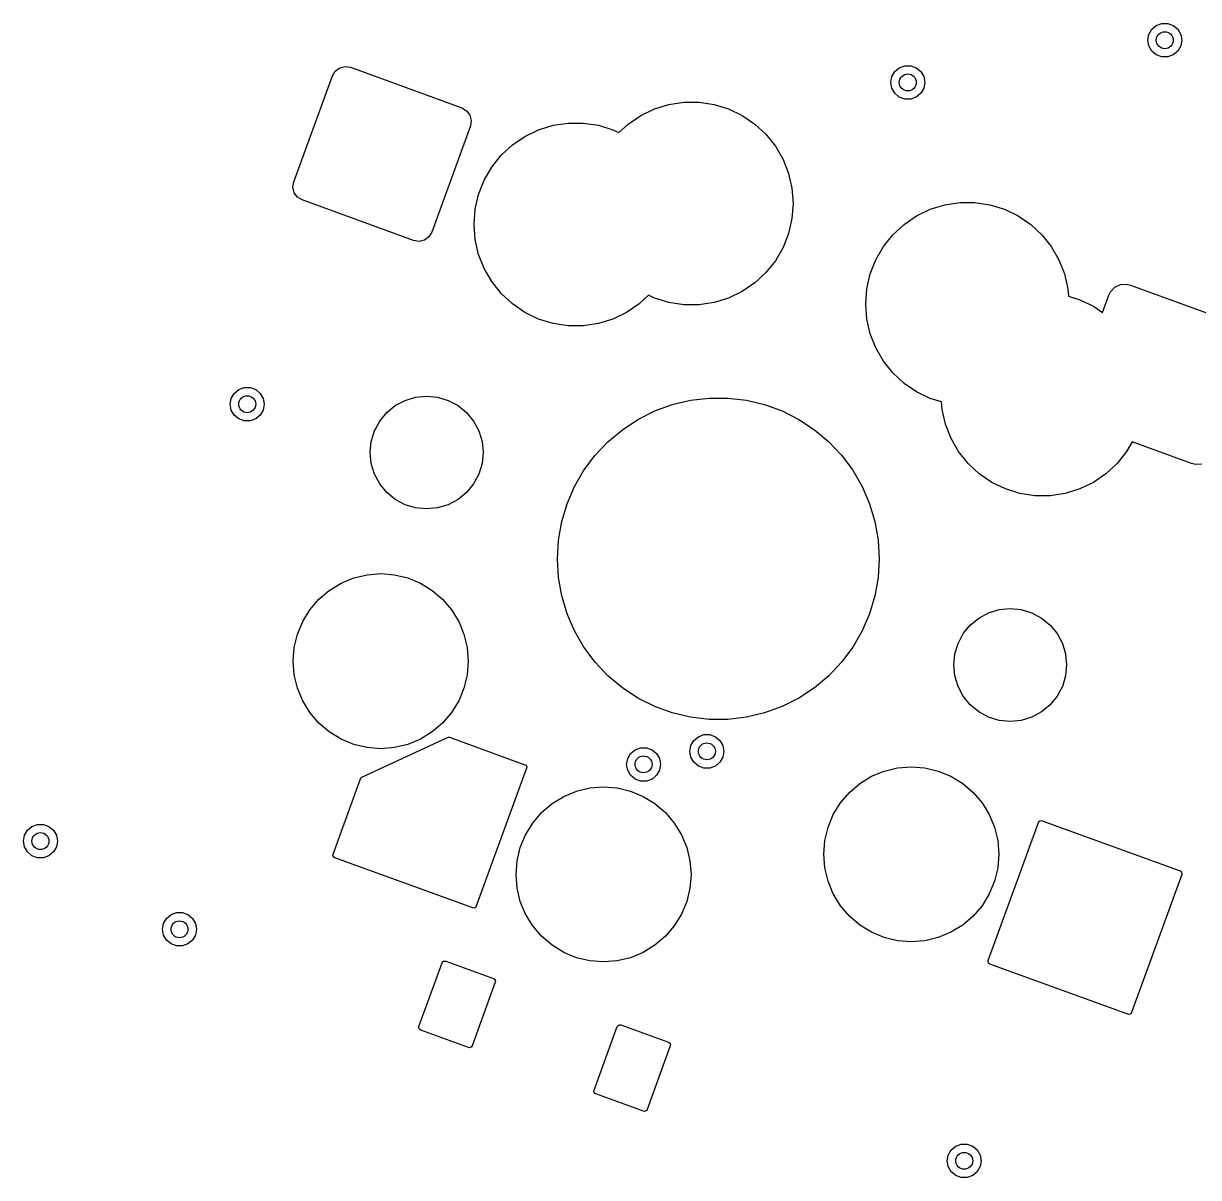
# Model space of a CAD drawing. Extents: x 2.53 to 8.57, y -5.78 to -1.88.
# Drawn here: x 6.861 to 7.68, y -5.317 to -4.513 of the extents above; entities that cross this region are included whole.
import ezdxf

# ---------------------------------------------------------------- set-up
doc = ezdxf.new("R2010")
doc.units = 0
doc.header["$MEASUREMENT"] = 0
doc.layers.add('BLACK', color=7, linetype='CONTINUOUS')

msp = doc.modelspace()

# ---------------------------------------------------------------- linework, layer by layer
at = {"layer": 'BLACK', "linetype": 'CONTINUOUS'}
for p, q in [((7.64791, -4.51676), (7.65105, -4.51413)), ((7.65105, -4.51413), (7.6549, -4.51272)), ((7.6549, -4.51272), (7.65901, -4.51272)), ((7.65901, -4.51272), (7.66286, -4.51413)), ((7.66286, -4.51413), (7.666, -4.51676)), ((7.64514, -4.52436), (7.64586, -4.52032)), ((7.64586, -4.52032), (7.64791, -4.51676)), ((7.666, -4.51676), (7.66805, -4.52032)), ((7.66805, -4.52032), (7.66877, -4.52436)), ((7.64586, -4.52839), (7.64514, -4.52436)), ((7.64791, -4.53195), (7.64586, -4.52839)), ((7.66805, -4.52839), (7.666, -4.53195)), ((7.66877, -4.52436), (7.66805, -4.52839)), ((7.65105, -4.53458), (7.64791, -4.53195)), ((7.6549, -4.53599), (7.65105, -4.53458)), ((7.65901, -4.53599), (7.6549, -4.53599)), ((7.66286, -4.53458), (7.65901, -4.53599)), ((7.666, -4.53195), (7.66286, -4.53458)), ((7.07651, -4.54916), (7.0785, -4.54588)), ((7.0785, -4.54588), (7.0816, -4.54361)), ((7.0816, -4.54361), (7.08533, -4.5427)), ((7.08533, -4.5427), (7.08913, -4.54328)), ((7.08913, -4.54328), (7.16682, -4.57156)), ((7.46662, -4.54974), (7.46867, -4.54619)), ((7.46867, -4.54619), (7.47181, -4.54355)), ((7.47181, -4.54355), (7.47567, -4.54215)), ((7.47567, -4.54215), (7.47977, -4.54215)), ((7.47977, -4.54215), (7.48362, -4.54355)), ((7.48362, -4.54355), (7.48676, -4.54619)), ((7.48676, -4.54619), (7.48882, -4.54974)), ((7.04958, -4.62315), (7.07651, -4.54916)), ((7.46591, -4.55378), (7.46662, -4.54974)), ((7.46662, -4.55782), (7.46591, -4.55378)), ((7.48882, -4.54974), (7.48953, -4.55378)), ((7.48953, -4.55378), (7.48882, -4.55782)), ((7.46867, -4.56137), (7.46662, -4.55782)), ((7.47181, -4.56401), (7.46867, -4.56137)), ((7.47567, -4.56541), (7.47181, -4.56401)), ((7.48362, -4.56401), (7.47977, -4.56541)), ((7.48676, -4.56137), (7.48362, -4.56401)), ((7.48882, -4.55782), (7.48676, -4.56137)), ((7.16682, -4.57156), (7.1701, -4.57355)), ((7.29147, -4.57683), (7.30102, -4.57224)), ((7.30102, -4.57224), (7.31114, -4.56911)), ((7.31114, -4.56911), (7.32161, -4.56754)), ((7.32161, -4.56754), (7.3322, -4.56754)), ((7.3322, -4.56754), (7.34268, -4.56911)), ((7.34268, -4.56911), (7.3528, -4.57224)), ((7.3528, -4.57224), (7.36234, -4.57683)), ((7.47977, -4.56541), (7.47567, -4.56541)), ((7.1701, -4.57355), (7.17237, -4.57665)), ((7.17237, -4.57665), (7.17328, -4.58038)), ((7.17328, -4.58038), (7.1727, -4.58417)), ((7.28272, -4.5828), (7.29147, -4.57683)), ((7.36234, -4.57683), (7.37109, -4.5828)), ((7.1727, -4.58417), (7.14577, -4.65816)), ((7.21074, -4.59144), (7.22028, -4.58684)), ((7.22028, -4.58684), (7.23041, -4.58372)), ((7.23041, -4.58372), (7.24088, -4.58214)), ((7.24088, -4.58214), (7.25147, -4.58214)), ((7.25147, -4.58214), (7.26194, -4.58372)), ((7.26194, -4.58372), (7.27207, -4.58684)), ((7.27207, -4.58684), (7.27621, -4.58884)), ((7.27621, -4.58884), (7.28272, -4.5828)), ((7.37109, -4.5828), (7.37885, -4.59)), ((7.20199, -4.59741), (7.21074, -4.59144)), ((7.37885, -4.59), (7.38546, -4.59828)), ((7.18762, -4.61289), (7.19423, -4.60461)), ((7.19423, -4.60461), (7.20199, -4.59741)), ((7.38546, -4.59828), (7.39075, -4.60746)), ((7.18233, -4.62206), (7.18762, -4.61289)), ((7.39075, -4.60746), (7.39462, -4.61732)), ((7.39462, -4.61732), (7.39698, -4.62764)), ((7.049, -4.62695), (7.04958, -4.62315)), ((7.04991, -4.63068), (7.049, -4.62695)), ((7.17846, -4.63192), (7.18233, -4.62206)), ((7.39698, -4.62764), (7.39777, -4.6382)), ((7.05218, -4.63378), (7.04991, -4.63068)), ((7.05546, -4.63577), (7.05218, -4.63378)), ((7.13315, -4.66405), (7.05546, -4.63577)), ((7.1761, -4.64225), (7.17846, -4.63192)), ((7.50351, -4.63913), (7.51399, -4.63756)), ((7.51399, -4.63756), (7.52458, -4.63756)), ((7.52458, -4.63756), (7.53505, -4.63913)), ((7.17531, -4.65281), (7.1761, -4.64225)), ((7.39777, -4.6382), (7.39698, -4.64877)), ((7.48385, -4.64685), (7.49339, -4.64226)), ((7.49339, -4.64226), (7.50351, -4.63913)), ((7.53505, -4.63913), (7.54517, -4.64226)), ((7.54517, -4.64226), (7.55472, -4.64685)), ((7.1761, -4.66337), (7.17531, -4.65281)), ((7.39698, -4.64877), (7.39462, -4.65909)), ((7.46734, -4.66002), (7.4751, -4.65282)), ((7.4751, -4.65282), (7.48385, -4.64685)), ((7.55472, -4.64685), (7.56347, -4.65282)), ((7.56347, -4.65282), (7.57123, -4.66002)), ((7.14378, -4.66145), (7.14068, -4.66372)), ((7.14577, -4.65816), (7.14378, -4.66145)), ((7.39462, -4.65909), (7.39075, -4.66895)), ((7.46073, -4.6683), (7.46734, -4.66002)), ((7.57123, -4.66002), (7.57784, -4.6683)), ((7.13695, -4.66463), (7.13315, -4.66405)), ((7.14068, -4.66372), (7.13695, -4.66463)), ((7.17846, -4.6737), (7.1761, -4.66337)), ((7.39075, -4.66895), (7.38546, -4.67812)), ((7.45544, -4.67748), (7.46073, -4.6683)), ((7.57784, -4.6683), (7.58313, -4.67748)), ((7.18233, -4.68356), (7.17846, -4.6737)), ((7.38546, -4.67812), (7.37885, -4.6864)), ((7.45157, -4.68734), (7.45544, -4.67748)), ((7.58313, -4.67748), (7.587, -4.68734)), ((7.18762, -4.69273), (7.18233, -4.68356)), ((7.37885, -4.6864), (7.37109, -4.69361)), ((7.19423, -4.70101), (7.18762, -4.69273)), ((7.37109, -4.69361), (7.36234, -4.69958)), ((7.44921, -4.69766), (7.45157, -4.68734)), ((7.587, -4.68734), (7.58936, -4.69766)), ((7.62207, -4.69663), (7.626, -4.6948)), ((7.626, -4.6948), (7.63033, -4.69451)), ((7.63033, -4.69451), (7.63298, -4.69514)), ((7.63298, -4.69514), (7.71067, -4.72342)), ((7.20199, -4.70822), (7.19423, -4.70101)), ((7.29687, -4.70217), (7.29036, -4.70822)), ((7.30102, -4.70417), (7.29687, -4.70217)), ((7.36234, -4.69958), (7.3528, -4.70417)), ((7.44842, -4.70822), (7.44921, -4.69766)), ((7.58936, -4.69766), (7.58975, -4.70291)), ((7.58975, -4.70291), (7.59763, -4.70534)), ((7.61346, -4.71422), (7.61784, -4.7022)), ((7.61784, -4.7022), (7.61906, -4.69976)), ((7.61906, -4.69976), (7.62207, -4.69663)), ((7.21074, -4.71418), (7.20199, -4.70822)), ((7.29036, -4.70822), (7.28161, -4.71418)), ((7.31114, -4.70729), (7.30102, -4.70417)), ((7.32161, -4.70887), (7.31114, -4.70729)), ((7.3322, -4.70887), (7.32161, -4.70887)), ((7.34268, -4.70729), (7.3322, -4.70887)), ((7.3528, -4.70417), (7.34268, -4.70729)), ((7.44921, -4.71879), (7.44842, -4.70822)), ((7.59763, -4.70534), (7.60717, -4.70993)), ((7.60717, -4.70993), (7.61346, -4.71422)), ((7.22028, -4.71878), (7.21074, -4.71418)), ((7.23041, -4.7219), (7.22028, -4.71878)), ((7.27207, -4.71878), (7.26194, -4.7219)), ((7.28161, -4.71418), (7.27207, -4.71878)), ((7.45157, -4.72911), (7.44921, -4.71879)), ((7.24088, -4.72348), (7.23041, -4.7219)), ((7.25147, -4.72348), (7.24088, -4.72348)), ((7.26194, -4.7219), (7.25147, -4.72348)), ((7.45544, -4.73897), (7.45157, -4.72911)), ((7.46073, -4.74814), (7.45544, -4.73897)), ((7.46734, -4.75642), (7.46073, -4.74814)), ((7.4751, -4.76363), (7.46734, -4.75642)), ((7.00804, -4.7706), (7.01118, -4.76796)), ((7.01118, -4.76796), (7.01504, -4.76656)), ((7.01504, -4.76656), (7.01914, -4.76656)), ((7.01914, -4.76656), (7.02299, -4.76796)), ((7.02299, -4.76796), (7.02614, -4.7706)), ((7.48385, -4.7696), (7.4751, -4.76363)), ((7.00528, -4.77819), (7.00599, -4.77415)), ((7.00599, -4.77415), (7.00804, -4.7706)), ((7.02614, -4.7706), (7.02819, -4.77415)), ((7.02819, -4.77415), (7.0289, -4.77819)), ((7.12032, -4.77914), (7.12713, -4.77551)), ((7.12713, -4.77551), (7.13451, -4.77327)), ((7.13451, -4.77327), (7.14219, -4.77251)), ((7.14219, -4.77251), (7.14987, -4.77327)), ((7.14987, -4.77327), (7.15726, -4.77551)), ((7.15726, -4.77551), (7.16407, -4.77914)), ((7.31349, -4.77845), (7.32619, -4.77544)), ((7.32619, -4.77544), (7.33915, -4.77392)), ((7.33915, -4.77392), (7.35219, -4.77392)), ((7.35219, -4.77392), (7.36515, -4.77544)), ((7.36515, -4.77544), (7.37785, -4.77845)), ((7.49339, -4.77419), (7.48385, -4.7696)), ((7.50127, -4.77662), (7.49339, -4.77419)), ((7.50166, -4.78187), (7.50127, -4.77662)), ((7.00599, -4.78223), (7.00528, -4.77819)), ((7.00804, -4.78578), (7.00599, -4.78223)), ((7.02819, -4.78223), (7.02614, -4.78578)), ((7.0289, -4.77819), (7.02819, -4.78223)), ((7.10946, -4.79001), (7.11435, -4.78404)), ((7.11435, -4.78404), (7.12032, -4.77914)), ((7.16407, -4.77914), (7.17003, -4.78404)), ((7.17003, -4.78404), (7.17493, -4.79001)), ((7.28957, -4.78877), (7.30123, -4.78291)), ((7.30123, -4.78291), (7.31349, -4.77845)), ((7.37785, -4.77845), (7.39011, -4.78291)), ((7.39011, -4.78291), (7.40177, -4.78877)), ((7.50402, -4.79219), (7.50166, -4.78187)), ((7.01118, -4.78842), (7.00804, -4.78578)), ((7.01504, -4.78982), (7.01118, -4.78842)), ((7.01914, -4.78982), (7.01504, -4.78982)), ((7.02299, -4.78842), (7.01914, -4.78982)), ((7.02614, -4.78578), (7.02299, -4.78842)), ((7.10582, -4.79681), (7.10946, -4.79001)), ((7.17493, -4.79001), (7.17857, -4.79681)), ((7.27867, -4.79594), (7.28957, -4.78877)), ((7.40177, -4.78877), (7.41267, -4.79594)), ((7.50789, -4.80205), (7.50402, -4.79219)), ((7.10358, -4.8042), (7.10582, -4.79681)), ((7.17857, -4.79681), (7.18081, -4.8042)), ((7.26867, -4.80432), (7.27867, -4.79594)), ((7.41267, -4.79594), (7.42267, -4.80432)), ((7.10282, -4.81188), (7.10358, -4.8042)), ((7.18081, -4.8042), (7.18156, -4.81188)), ((7.25972, -4.81382), (7.26867, -4.80432)), ((7.42267, -4.80432), (7.43162, -4.81382)), ((7.51319, -4.81123), (7.50789, -4.80205)), ((7.63417, -4.8045), (7.63029, -4.81123)), ((7.67566, -4.8196), (7.63417, -4.8045)), ((7.10358, -4.81956), (7.10282, -4.81188)), ((7.18156, -4.81188), (7.18081, -4.81956)), ((7.25192, -4.82428), (7.25972, -4.81382)), ((7.43162, -4.81382), (7.43941, -4.82428)), ((7.51979, -4.81951), (7.51319, -4.81123)), ((7.63029, -4.81123), (7.62369, -4.81951)), ((7.10582, -4.82695), (7.10358, -4.81956)), ((7.18081, -4.81956), (7.17857, -4.82695)), ((7.2454, -4.83558), (7.25192, -4.82428)), ((7.43941, -4.82428), (7.44594, -4.83558)), ((7.52755, -4.82671), (7.51979, -4.81951)), ((7.62369, -4.81951), (7.61592, -4.82671)), ((7.67831, -4.82024), (7.67566, -4.8196)), ((7.68264, -4.81995), (7.67831, -4.82024)), ((7.10946, -4.83375), (7.10582, -4.82695)), ((7.11435, -4.83972), (7.10946, -4.83375)), ((7.17493, -4.83375), (7.17003, -4.83972)), ((7.17857, -4.82695), (7.17493, -4.83375)), ((7.5363, -4.83268), (7.52755, -4.82671)), ((7.54585, -4.83727), (7.5363, -4.83268)), ((7.60717, -4.83268), (7.59763, -4.83727)), ((7.61592, -4.82671), (7.60717, -4.83268)), ((7.12032, -4.84461), (7.11435, -4.83972)), ((7.17003, -4.83972), (7.16407, -4.84461)), ((7.24023, -4.84756), (7.2454, -4.83558)), ((7.44594, -4.83558), (7.45111, -4.84756)), ((7.55597, -4.8404), (7.54585, -4.83727)), ((7.56644, -4.84197), (7.55597, -4.8404)), ((7.57703, -4.84197), (7.56644, -4.84197)), ((7.58751, -4.8404), (7.57703, -4.84197)), ((7.59763, -4.83727), (7.58751, -4.8404)), ((7.12713, -4.84825), (7.12032, -4.84461)), ((7.13451, -4.85049), (7.12713, -4.84825)), ((7.14219, -4.85125), (7.13451, -4.85049)), ((7.14987, -4.85049), (7.14219, -4.85125)), ((7.15726, -4.84825), (7.14987, -4.85049)), ((7.16407, -4.84461), (7.15726, -4.84825)), ((7.23649, -4.86006), (7.24023, -4.84756)), ((7.45111, -4.84756), (7.45485, -4.86006)), ((7.23422, -4.87291), (7.23649, -4.86006)), ((7.45485, -4.86006), (7.45712, -4.87291)), ((7.23346, -4.88594), (7.23422, -4.87291)), ((7.45712, -4.87291), (7.45787, -4.88594)), ((7.23422, -4.89897), (7.23346, -4.88594)), ((7.45787, -4.88594), (7.45712, -4.89897)), ((7.08249, -4.90297), (7.09134, -4.89931)), ((7.09134, -4.89931), (7.10065, -4.89707)), ((7.10065, -4.89707), (7.1102, -4.89632)), ((7.1102, -4.89632), (7.11974, -4.89707)), ((7.11974, -4.89707), (7.12905, -4.89931)), ((7.12905, -4.89931), (7.1379, -4.90297)), ((7.23649, -4.91182), (7.23422, -4.89897)), ((7.45712, -4.89897), (7.45485, -4.91182)), ((7.06705, -4.9142), (7.07433, -4.90798)), ((7.07433, -4.90798), (7.08249, -4.90297)), ((7.1379, -4.90297), (7.14606, -4.90798)), ((7.14606, -4.90798), (7.15335, -4.9142)), ((7.06083, -4.92148), (7.06705, -4.9142)), ((7.15335, -4.9142), (7.15956, -4.92148)), ((7.24023, -4.92432), (7.23649, -4.91182)), ((7.45485, -4.91182), (7.45111, -4.92432)), ((7.05582, -4.92964), (7.06083, -4.92148)), ((7.15956, -4.92148), (7.16457, -4.92964)), ((7.2454, -4.9363), (7.24023, -4.92432)), ((7.45111, -4.92432), (7.44594, -4.9363)), ((7.52727, -4.92726), (7.53408, -4.92363)), ((7.53408, -4.92363), (7.54147, -4.92138)), ((7.54147, -4.92138), (7.54915, -4.92063)), ((7.54915, -4.92063), (7.55683, -4.92138)), ((7.55683, -4.92138), (7.56421, -4.92363)), ((7.56421, -4.92363), (7.57102, -4.92726)), ((7.05216, -4.93849), (7.05582, -4.92964)), ((7.16457, -4.92964), (7.16823, -4.93849)), ((7.51641, -4.93813), (7.52131, -4.93216)), ((7.52131, -4.93216), (7.52727, -4.92726)), ((7.57102, -4.92726), (7.57698, -4.93216)), ((7.57698, -4.93216), (7.58188, -4.93813)), ((7.04992, -4.9478), (7.05216, -4.93849)), ((7.16823, -4.93849), (7.17047, -4.9478)), ((7.25192, -4.9476), (7.2454, -4.9363)), ((7.44594, -4.9363), (7.43941, -4.9476)), ((7.51277, -4.94493), (7.51641, -4.93813)), ((7.58188, -4.93813), (7.58552, -4.94493)), ((7.04917, -4.95735), (7.04992, -4.9478)), ((7.17047, -4.9478), (7.17122, -4.95735)), ((7.25972, -4.95806), (7.25192, -4.9476)), ((7.43941, -4.9476), (7.43162, -4.95806)), ((7.51053, -4.95232), (7.51277, -4.94493)), ((7.58552, -4.94493), (7.58776, -4.95232)), ((7.04992, -4.96689), (7.04917, -4.95735)), ((7.17122, -4.95735), (7.17047, -4.96689)), ((7.50978, -4.96), (7.51053, -4.95232)), ((7.58776, -4.95232), (7.58852, -4.96)), ((7.26867, -4.96755), (7.25972, -4.95806)), ((7.43162, -4.95806), (7.42267, -4.96755)), ((7.51053, -4.96768), (7.50978, -4.96)), ((7.58852, -4.96), (7.58776, -4.96768)), ((7.05216, -4.9762), (7.04992, -4.96689)), ((7.17047, -4.96689), (7.16823, -4.9762)), ((7.27867, -4.97594), (7.26867, -4.96755)), ((7.42267, -4.96755), (7.41267, -4.97594)), ((7.51277, -4.97506), (7.51053, -4.96768)), ((7.58776, -4.96768), (7.58552, -4.97506)), ((7.05582, -4.98505), (7.05216, -4.9762)), ((7.16823, -4.9762), (7.16457, -4.98505)), ((7.28957, -4.98311), (7.27867, -4.97594)), ((7.41267, -4.97594), (7.40177, -4.98311)), ((7.51641, -4.98187), (7.51277, -4.97506)), ((7.52131, -4.98784), (7.51641, -4.98187)), ((7.58188, -4.98187), (7.57698, -4.98784)), ((7.58552, -4.97506), (7.58188, -4.98187)), ((7.06083, -4.99322), (7.05582, -4.98505)), ((7.16457, -4.98505), (7.15956, -4.99322)), ((7.30123, -4.98897), (7.28957, -4.98311)), ((7.31349, -4.99343), (7.30123, -4.98897)), ((7.39011, -4.98897), (7.37785, -4.99343)), ((7.40177, -4.98311), (7.39011, -4.98897)), ((7.52727, -4.99273), (7.52131, -4.98784)), ((7.57698, -4.98784), (7.57102, -4.99273)), ((7.06705, -5.0005), (7.06083, -4.99322)), ((7.15956, -4.99322), (7.15335, -5.0005)), ((7.32619, -4.99644), (7.31349, -4.99343)), ((7.33915, -4.99795), (7.32619, -4.99644)), ((7.35219, -4.99795), (7.33915, -4.99795)), ((7.36515, -4.99644), (7.35219, -4.99795)), ((7.37785, -4.99343), (7.36515, -4.99644)), ((7.53408, -4.99637), (7.52727, -4.99273)), ((7.54147, -4.99861), (7.53408, -4.99637)), ((7.56421, -4.99637), (7.55683, -4.99861)), ((7.57102, -4.99273), (7.56421, -4.99637)), ((7.07433, -5.00672), (7.06705, -5.0005)), ((7.15335, -5.0005), (7.14606, -5.00672)), ((7.54915, -4.99937), (7.54147, -4.99861)), ((7.55683, -4.99861), (7.54915, -4.99937)), ((7.08249, -5.01172), (7.07433, -5.00672)), ((7.09134, -5.01538), (7.08249, -5.01172)), ((7.09704, -5.03835), (7.15673, -5.01051)), ((7.1379, -5.01172), (7.12905, -5.01538)), ((7.14606, -5.00672), (7.1379, -5.01172)), ((7.15673, -5.01051), (7.15748, -5.01033)), ((7.15748, -5.01033), (7.15824, -5.01045)), ((7.15824, -5.01045), (7.21066, -5.02953)), ((7.32654, -5.01619), (7.32859, -5.01264)), ((7.32859, -5.01264), (7.33174, -5.01)), ((7.33174, -5.01), (7.33559, -5.0086)), ((7.33559, -5.0086), (7.33969, -5.0086)), ((7.33969, -5.0086), (7.34355, -5.01)), ((7.34355, -5.01), (7.34669, -5.01264)), ((7.34669, -5.01264), (7.34874, -5.01619)), ((7.10065, -5.01762), (7.09134, -5.01538)), ((7.1102, -5.01837), (7.10065, -5.01762)), ((7.11974, -5.01762), (7.1102, -5.01837)), ((7.12905, -5.01538), (7.11974, -5.01762)), ((7.28239, -5.02526), (7.28444, -5.02171)), ((7.28444, -5.02171), (7.28759, -5.01907)), ((7.28759, -5.01907), (7.29144, -5.01767)), ((7.29144, -5.01767), (7.29554, -5.01767)), ((7.29554, -5.01767), (7.2994, -5.01907)), ((7.2994, -5.01907), (7.30254, -5.02171)), ((7.30254, -5.02171), (7.30459, -5.02526)), ((7.32583, -5.02023), (7.32654, -5.01619)), ((7.32654, -5.02427), (7.32583, -5.02023)), ((7.34874, -5.01619), (7.34945, -5.02023)), ((7.34945, -5.02023), (7.34874, -5.02427)), ((7.21066, -5.02953), (7.21132, -5.02992)), ((7.21132, -5.02992), (7.21177, -5.03054)), ((7.21177, -5.03054), (7.21196, -5.03129)), ((7.28168, -5.0293), (7.28239, -5.02526)), ((7.28239, -5.03334), (7.28168, -5.0293)), ((7.30459, -5.02526), (7.3053, -5.0293)), ((7.3053, -5.0293), (7.30459, -5.03334)), ((7.32859, -5.02782), (7.32654, -5.02427)), ((7.33174, -5.03046), (7.32859, -5.02782)), ((7.33559, -5.03186), (7.33174, -5.03046)), ((7.34355, -5.03046), (7.33969, -5.03186)), ((7.34669, -5.02782), (7.34355, -5.03046)), ((7.34874, -5.02427), (7.34669, -5.02782)), ((7.47061, -5.03173), (7.48015, -5.03098)), ((7.48015, -5.03098), (7.4897, -5.03173)), ((7.09602, -5.03946), (7.09642, -5.0388)), ((7.09642, -5.0388), (7.09704, -5.03835)), ((7.21184, -5.03205), (7.17683, -5.12824)), ((7.21196, -5.03129), (7.21184, -5.03205)), ((7.28444, -5.03689), (7.28239, -5.03334)), ((7.28759, -5.03953), (7.28444, -5.03689)), ((7.30254, -5.03689), (7.2994, -5.03953)), ((7.30459, -5.03334), (7.30254, -5.03689)), ((7.33969, -5.03186), (7.33559, -5.03186)), ((7.44428, -5.04263), (7.45245, -5.03763)), ((7.45245, -5.03763), (7.4613, -5.03396)), ((7.4613, -5.03396), (7.47061, -5.03173)), ((7.4897, -5.03173), (7.49901, -5.03396)), ((7.49901, -5.03396), (7.50786, -5.03763)), ((7.50786, -5.03763), (7.51602, -5.04263)), ((7.07694, -5.09188), (7.09602, -5.03946)), ((7.24669, -5.04803), (7.256, -5.04579)), ((7.256, -5.04579), (7.26555, -5.04504)), ((7.26555, -5.04504), (7.2751, -5.04579)), ((7.2751, -5.04579), (7.28441, -5.04803)), ((7.29144, -5.04093), (7.28759, -5.03953)), ((7.29554, -5.04093), (7.29144, -5.04093)), ((7.2994, -5.03953), (7.29554, -5.04093)), ((7.437, -5.04885), (7.44428, -5.04263)), ((7.51602, -5.04263), (7.5233, -5.04885)), ((7.22968, -5.05669), (7.23785, -5.05169)), ((7.23785, -5.05169), (7.24669, -5.04803)), ((7.28441, -5.04803), (7.29325, -5.05169)), ((7.29325, -5.05169), (7.30142, -5.05669)), ((7.43078, -5.05613), (7.437, -5.04885)), ((7.5233, -5.04885), (7.52952, -5.05613)), ((7.21618, -5.0702), (7.2224, -5.06291)), ((7.2224, -5.06291), (7.22968, -5.05669)), ((7.30142, -5.05669), (7.3087, -5.06291)), ((7.3087, -5.06291), (7.31492, -5.0702)), ((7.42578, -5.0643), (7.43078, -5.05613)), ((7.52952, -5.05613), (7.53453, -5.0643)), ((6.86696, -5.07256), (6.87082, -5.07116)), ((6.87082, -5.07116), (6.87492, -5.07116)), ((6.87492, -5.07116), (6.87877, -5.07256)), ((7.21118, -5.07836), (7.21618, -5.0702)), ((7.31492, -5.0702), (7.31992, -5.07836)), ((7.42212, -5.07314), (7.42578, -5.0643)), ((7.53386, -5.16602), (7.56887, -5.06983)), ((7.53453, -5.0643), (7.53819, -5.07314)), ((7.56887, -5.06983), (7.56927, -5.06917)), ((7.56927, -5.06917), (7.56989, -5.06872)), ((7.56989, -5.06872), (7.57064, -5.06853)), ((7.57064, -5.06853), (7.5714, -5.06865)), ((7.5714, -5.06865), (7.66759, -5.10366)), ((6.86106, -5.08279), (6.86177, -5.07875)), ((6.86177, -5.07875), (6.86382, -5.0752)), ((6.86382, -5.0752), (6.86696, -5.07256)), ((6.87877, -5.07256), (6.88192, -5.0752)), ((6.88192, -5.0752), (6.88397, -5.07875)), ((6.88397, -5.07875), (6.88468, -5.08279)), ((7.20751, -5.08721), (7.21118, -5.07836)), ((7.31992, -5.07836), (7.32359, -5.08721)), ((7.41988, -5.08245), (7.42212, -5.07314)), ((7.53819, -5.07314), (7.54043, -5.08245)), ((6.86177, -5.08683), (6.86106, -5.08279)), ((6.86382, -5.09038), (6.86177, -5.08683)), ((6.88397, -5.08683), (6.88192, -5.09038)), ((6.88468, -5.08279), (6.88397, -5.08683)), ((7.20528, -5.09652), (7.20751, -5.08721)), ((7.32359, -5.08721), (7.32582, -5.09652)), ((7.41913, -5.092), (7.41988, -5.08245)), ((7.54043, -5.08245), (7.54118, -5.092)), ((6.86696, -5.09302), (6.86382, -5.09038)), ((6.87082, -5.09442), (6.86696, -5.09302)), ((6.87492, -5.09442), (6.87082, -5.09442)), ((6.87877, -5.09302), (6.87492, -5.09442)), ((6.88192, -5.09038), (6.87877, -5.09302)), ((7.07682, -5.09264), (7.07694, -5.09188)), ((7.07701, -5.09339), (7.07682, -5.09264)), ((7.07746, -5.09401), (7.07701, -5.09339)), ((7.07812, -5.0944), (7.07746, -5.09401)), ((7.17431, -5.12941), (7.07812, -5.0944)), ((7.20453, -5.10606), (7.20528, -5.09652)), ((7.32582, -5.09652), (7.32657, -5.10606)), ((7.41988, -5.10155), (7.41913, -5.092)), ((7.54118, -5.092), (7.54043, -5.10155)), ((7.42212, -5.11086), (7.41988, -5.10155)), ((7.54043, -5.10155), (7.53819, -5.11086)), ((7.66759, -5.10366), (7.66824, -5.10406)), ((7.66824, -5.10406), (7.6687, -5.10468)), ((7.6687, -5.10468), (7.66888, -5.10542)), ((7.20528, -5.11561), (7.20453, -5.10606)), ((7.32657, -5.10606), (7.32582, -5.11561)), ((7.42578, -5.1197), (7.42212, -5.11086)), ((7.53819, -5.11086), (7.53453, -5.1197)), ((7.66876, -5.10618), (7.63375, -5.20237)), ((7.66888, -5.10542), (7.66876, -5.10618)), ((7.20751, -5.12492), (7.20528, -5.11561)), ((7.32582, -5.11561), (7.32359, -5.12492)), ((7.43078, -5.12787), (7.42578, -5.1197)), ((7.53453, -5.1197), (7.52952, -5.12787)), ((7.17506, -5.12953), (7.17431, -5.12941)), ((7.17581, -5.12935), (7.17506, -5.12953)), ((7.17643, -5.12889), (7.17581, -5.12935)), ((7.17683, -5.12824), (7.17643, -5.12889)), ((7.21118, -5.13377), (7.20751, -5.12492)), ((7.32359, -5.12492), (7.31992, -5.13377)), ((7.437, -5.13515), (7.43078, -5.12787)), ((7.52952, -5.12787), (7.5233, -5.13515)), ((6.95874, -5.14029), (6.9608, -5.13674)), ((6.9608, -5.13674), (6.96394, -5.1341)), ((6.96394, -5.1341), (6.96779, -5.1327)), ((6.96779, -5.1327), (6.97189, -5.1327)), ((6.97189, -5.1327), (6.97575, -5.1341)), ((6.97575, -5.1341), (6.97889, -5.13674)), ((6.97889, -5.13674), (6.98094, -5.14029)), ((7.21618, -5.14193), (7.21118, -5.13377)), ((7.31992, -5.13377), (7.31492, -5.14193)), ((7.44428, -5.14137), (7.437, -5.13515)), ((7.5233, -5.13515), (7.51602, -5.14137)), ((6.95803, -5.14433), (6.95874, -5.14029)), ((6.95874, -5.14837), (6.95803, -5.14433)), ((6.98094, -5.14029), (6.98165, -5.14433)), ((6.98165, -5.14433), (6.98094, -5.14837)), ((7.2224, -5.14921), (7.21618, -5.14193)), ((7.31492, -5.14193), (7.3087, -5.14921)), ((7.45245, -5.14637), (7.44428, -5.14137)), ((7.51602, -5.14137), (7.50786, -5.14637)), ((6.9608, -5.15192), (6.95874, -5.14837)), ((6.96394, -5.15456), (6.9608, -5.15192)), ((6.97889, -5.15192), (6.97575, -5.15456)), ((6.98094, -5.14837), (6.97889, -5.15192)), ((7.22968, -5.15543), (7.2224, -5.14921)), ((7.3087, -5.14921), (7.30142, -5.15543)), ((7.4613, -5.15004), (7.45245, -5.14637)), ((7.47061, -5.15227), (7.4613, -5.15004)), ((7.48015, -5.15302), (7.47061, -5.15227)), ((7.4897, -5.15227), (7.48015, -5.15302)), ((7.49901, -5.15004), (7.4897, -5.15227)), ((7.50786, -5.14637), (7.49901, -5.15004)), ((6.96779, -5.15596), (6.96394, -5.15456)), ((6.97189, -5.15596), (6.96779, -5.15596)), ((6.97575, -5.15456), (6.97189, -5.15596)), ((7.23785, -5.16044), (7.22968, -5.15543)), ((7.24669, -5.1641), (7.23785, -5.16044)), ((7.29325, -5.16044), (7.28441, -5.1641)), ((7.30142, -5.15543), (7.29325, -5.16044)), ((7.13686, -5.21215), (7.15302, -5.16775)), ((7.15302, -5.16775), (7.15342, -5.1671)), ((7.15342, -5.1671), (7.15404, -5.16664)), ((7.15404, -5.16664), (7.15478, -5.16646)), ((7.15478, -5.16646), (7.15554, -5.16658)), ((7.15554, -5.16658), (7.18884, -5.1787)), ((7.256, -5.16634), (7.24669, -5.1641)), ((7.26555, -5.16709), (7.256, -5.16634)), ((7.2751, -5.16634), (7.26555, -5.16709)), ((7.28441, -5.1641), (7.2751, -5.16634)), ((7.53375, -5.16677), (7.53386, -5.16602)), ((7.53393, -5.16752), (7.53375, -5.16677)), ((7.53438, -5.16814), (7.53393, -5.16752)), ((7.53504, -5.16854), (7.53438, -5.16814)), ((7.63123, -5.20355), (7.53504, -5.16854)), ((7.18884, -5.1787), (7.1895, -5.17909)), ((7.19001, -5.18122), (7.17386, -5.22561)), ((7.1895, -5.17909), (7.18995, -5.17971)), ((7.18995, -5.17971), (7.19013, -5.18046)), ((7.19013, -5.18046), (7.19001, -5.18122)), ((7.63336, -5.20303), (7.63274, -5.20348)), ((7.63375, -5.20237), (7.63336, -5.20303)), ((7.2755, -5.21153), (7.27612, -5.21108)), ((7.27612, -5.21108), (7.27687, -5.2109)), ((7.27687, -5.2109), (7.27763, -5.21101)), ((7.27763, -5.21101), (7.31092, -5.22313)), ((7.63199, -5.20367), (7.63123, -5.20355)), ((7.63274, -5.20348), (7.63199, -5.20367)), ((7.13674, -5.21291), (7.13686, -5.21215)), ((7.13693, -5.21365), (7.13674, -5.21291)), ((7.13738, -5.21427), (7.13693, -5.21365)), ((7.13804, -5.21467), (7.13738, -5.21427)), ((7.17133, -5.22679), (7.13804, -5.21467)), ((7.25895, -5.25658), (7.27511, -5.21219)), ((7.27511, -5.21219), (7.2755, -5.21153)), ((7.17209, -5.22691), (7.17133, -5.22679)), ((7.17284, -5.22672), (7.17209, -5.22691)), ((7.17346, -5.22627), (7.17284, -5.22672)), ((7.17386, -5.22561), (7.17346, -5.22627)), ((7.3121, -5.22565), (7.29594, -5.27005)), ((7.31092, -5.22313), (7.31158, -5.22353)), ((7.31158, -5.22353), (7.31204, -5.22415)), ((7.31204, -5.22415), (7.31222, -5.22489)), ((7.31222, -5.22489), (7.3121, -5.22565)), ((7.25883, -5.25734), (7.25895, -5.25658)), ((7.25901, -5.25809), (7.25883, -5.25734)), ((7.25947, -5.25871), (7.25901, -5.25809)), ((7.26012, -5.25911), (7.25947, -5.25871)), ((7.29342, -5.27123), (7.26012, -5.25911)), ((7.29418, -5.27134), (7.29342, -5.27123)), ((7.29492, -5.27116), (7.29418, -5.27134)), ((7.29554, -5.27071), (7.29492, -5.27116)), ((7.29594, -5.27005), (7.29554, -5.27071)), ((7.50599, -5.30171), (7.50804, -5.29816)), ((7.50804, -5.29816), (7.51118, -5.29552)), ((7.51118, -5.29552), (7.51504, -5.29412)), ((7.51504, -5.29412), (7.51914, -5.29412)), ((7.51914, -5.29412), (7.52299, -5.29552)), ((7.52299, -5.29552), (7.52614, -5.29816)), ((7.52614, -5.29816), (7.52819, -5.30171)), ((7.50528, -5.30575), (7.50599, -5.30171)), ((7.50599, -5.30979), (7.50528, -5.30575)), ((7.50804, -5.31334), (7.50599, -5.30979)), ((7.52819, -5.30979), (7.52614, -5.31334)), ((7.52819, -5.30171), (7.5289, -5.30575)), ((7.5289, -5.30575), (7.52819, -5.30979)), ((7.51118, -5.31598), (7.50804, -5.31334)), ((7.51504, -5.31738), (7.51118, -5.31598)), ((7.51914, -5.31738), (7.51504, -5.31738)), ((7.52299, -5.31598), (7.51914, -5.31738)), ((7.52614, -5.31334), (7.52299, -5.31598))]:
    msp.add_line(p, q, dxfattribs=at)
at = {"layer": 'BLACK'}
for centre in [(7.65695, -4.52436), (7.47772, -4.55378), (7.01709, -4.77819), (7.33764, -5.02023), (7.29349, -5.0293), (6.87287, -5.08279), (6.96984, -5.14433), (7.51709, -5.30575)]:
    msp.add_circle(centre, 0.00591, dxfattribs=at)

doc.saveas('drawing.dxf')
